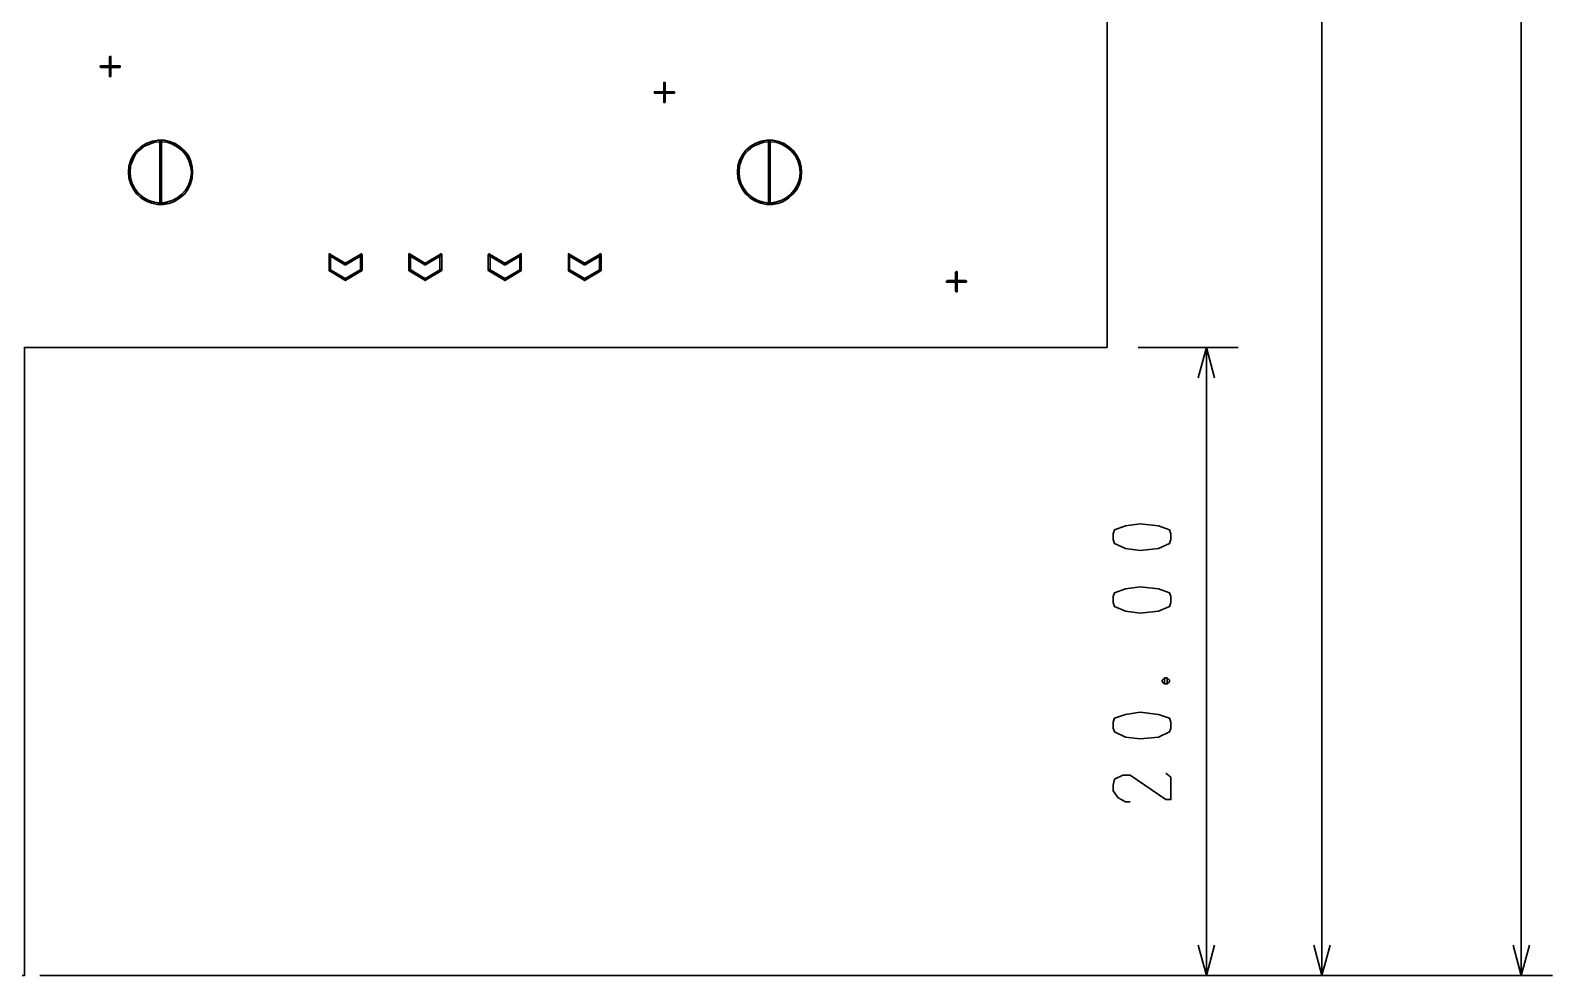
# Model space of a CAD drawing. Header units: millimetres. Extents: x 0 to 1189, y 35 to 806.
# Drawn here: x 756.8 to 845.7, y 395.9 to 451.1 of the extents above; entities that cross this region are included whole.
import ezdxf

# ---------------------------------------------------------------- set-up
doc = ezdxf.new("R2010")
doc.units = ezdxf.units.MM
doc.layers.add('Pen 1', color=7, linetype='Continuous')

msp = doc.modelspace()

# ---------------------------------------------------------------- linework, layer by layer
at = {"layer": 'Pen 1', "color": 7, "lineweight": 30}
for p, q in [((843.9, 395.9), (843.9, 617.75)), ((832.25, 395.9), (832.25, 552.475)), ((821.525, 432.575), (827.35, 432.575)), ((825.5, 395.9), (825.5, 432.575)), ((823.2, 412.925), (823.2, 413.275)), ((757.35, 395.9), (834.1, 395.9)), ((757.35, 395.9), (845.725, 395.9)), ((758.275, 395.9), (827.35, 395.9))]:
    msp.add_line(p, q, dxfattribs=at)
for points in [[(577.65, 395.9), (577.65, 432.575), (471.325, 432.575), (471.325, 617.75), (819.7, 617.75), (819.7, 432.575), (756.45, 432.575), (756.45, 395.9), (577.65, 395.9)], [(761.425, 449.525), (761.425, 449.55), (761.475, 449.575), (761.5, 449.55), (761.5, 449.525), (761.5, 448.425), (761.5, 448.4), (761.475, 448.375), (761.425, 448.4), (761.425, 448.425), (761.425, 449.525)], [(761.425, 449.525), (761.425, 449.55), (761.475, 449.575), (761.5, 449.55), (761.5, 449.525), (761.5, 448.425), (761.5, 448.4), (761.475, 448.375), (761.425, 448.4), (761.425, 448.425), (761.425, 449.525)], [(760.925, 448.925), (760.875, 448.95), (760.875, 448.975), (760.875, 449), (760.925, 449.025), (762.025, 449.025), (762.05, 449), (762.05, 448.975), (762.05, 448.95), (762.025, 448.925), (760.925, 448.925)], [(760.925, 448.925), (760.875, 448.95), (760.875, 448.975), (760.875, 449), (760.925, 449.025), (762.025, 449.025), (762.05, 449), (762.05, 448.975), (762.05, 448.95), (762.025, 448.925), (760.925, 448.925)], [(793.275, 447.425), (793.25, 447.425), (793.25, 447.45), (793.25, 447.5), (793.275, 447.5), (794.375, 447.5), (794.425, 447.5), (794.425, 447.45), (794.425, 447.425), (794.375, 447.425), (793.275, 447.425)], [(793.275, 447.425), (793.25, 447.425), (793.25, 447.45), (793.25, 447.5), (793.275, 447.5), (794.375, 447.5), (794.425, 447.5), (794.425, 447.45), (794.425, 447.425), (794.375, 447.425), (793.275, 447.425)], [(793.8, 448), (793.8, 448.05), (793.825, 448.05), (793.875, 448.05), (793.875, 448), (793.875, 446.9), (793.875, 446.875), (793.825, 446.875), (793.8, 446.875), (793.8, 446.9), (793.8, 448)], [(793.8, 448), (793.8, 448.05), (793.825, 448.05), (793.875, 448.05), (793.875, 448), (793.875, 446.9), (793.875, 446.875), (793.825, 446.875), (793.8, 446.875), (793.8, 446.9), (793.8, 448)], [(762.525, 442.8), (762.55, 443.15), (762.65, 443.475), (762.8, 443.8), (763.025, 444.075), (763.275, 444.3), (763.575, 444.475), (763.9, 444.6), (764.25, 444.675), (764.6, 444.675), (764.925, 444.6), (765.25, 444.475), (765.55, 444.275), (765.8, 444.05), (766.025, 443.775), (766.175, 443.45), (766.25, 443.125), (766.275, 442.8), (766.2, 442.8), (766.15, 443.15), (766.05, 443.475), (765.9, 443.775), (765.675, 444.05), (765.4, 444.275), (765.1, 444.45), (764.775, 444.55), (764.425, 444.575), (764.075, 444.55), (763.75, 444.45), (763.425, 444.3), (763.15, 444.075), (762.925, 443.825), (762.775, 443.5), (762.65, 443.175), (762.625, 442.825), (762.625, 442.8), (762.525, 442.8)], [(766.275, 442.8), (766.25, 442.45), (766.15, 442.125), (766, 441.8), (765.8, 441.525), (765.525, 441.3), (765.225, 441.1), (764.9, 440.975), (764.575, 440.925), (764.225, 440.925), (763.875, 441), (763.55, 441.125), (763.25, 441.3), (763, 441.55), (762.8, 441.825), (762.65, 442.15), (762.55, 442.475), (762.525, 442.825), (762.575, 443.175), (762.675, 443.5), (762.825, 443.825), (763.05, 444.1), (763.3, 444.325), (763.6, 444.5), (763.925, 444.625), (764.275, 444.675), (764.625, 444.675), (764.95, 444.6), (765.275, 444.45), (765.575, 444.275), (765.825, 444.025), (766.025, 443.75), (766.175, 443.425), (766.25, 443.1), (766.275, 442.8)], [(764.35, 444.625), (764.375, 444.675), (764.4, 444.675), (764.45, 444.675), (764.45, 444.625), (764.45, 440.975), (764.45, 440.925), (764.4, 440.925), (764.375, 440.925), (764.35, 440.975), (764.35, 444.625)], [(764.35, 444.625), (764.375, 444.675), (764.4, 444.675), (764.45, 444.675), (764.45, 444.625), (764.45, 440.975), (764.45, 440.925), (764.4, 440.925), (764.375, 440.925), (764.35, 440.975), (764.35, 444.625)], [(798.1, 442.8), (798.125, 443.15), (798.225, 443.475), (798.375, 443.8), (798.6, 444.075), (798.85, 444.3), (799.15, 444.475), (799.475, 444.6), (799.825, 444.675), (800.175, 444.675), (800.5, 444.6), (800.825, 444.475), (801.125, 444.275), (801.375, 444.05), (801.575, 443.775), (801.75, 443.45), (801.825, 443.125), (801.85, 442.8), (801.775, 442.8), (801.725, 443.15), (801.625, 443.475), (801.475, 443.775), (801.25, 444.05), (800.975, 444.275), (800.675, 444.45), (800.35, 444.55), (800, 444.575), (799.65, 444.55), (799.325, 444.45), (799, 444.3), (798.725, 444.075), (798.5, 443.825), (798.35, 443.5), (798.225, 443.175), (798.2, 442.825), (798.2, 442.8), (798.1, 442.8)], [(801.85, 442.8), (801.825, 442.45), (801.725, 442.125), (801.575, 441.8), (801.35, 441.525), (801.1, 441.3), (800.8, 441.1), (800.475, 440.975), (800.15, 440.925), (799.8, 440.925), (799.45, 441), (799.125, 441.125), (798.825, 441.3), (798.575, 441.55), (798.375, 441.825), (798.225, 442.15), (798.125, 442.475), (798.1, 442.825), (798.125, 443.175), (798.225, 443.5), (798.4, 443.825), (798.6, 444.1), (798.875, 444.325), (799.175, 444.5), (799.5, 444.625), (799.85, 444.675), (800.2, 444.675), (800.525, 444.6), (800.85, 444.45), (801.15, 444.275), (801.4, 444.025), (801.6, 443.75), (801.75, 443.425), (801.825, 443.1), (801.85, 442.8)], [(799.925, 444.625), (799.95, 444.675), (799.975, 444.675), (800, 444.675), (800.025, 444.625), (800.025, 440.975), (800, 440.925), (799.975, 440.925), (799.95, 440.925), (799.925, 440.975), (799.925, 444.625)], [(799.925, 444.625), (799.95, 444.675), (799.975, 444.675), (800, 444.675), (800.025, 444.625), (800.025, 440.975), (800, 440.925), (799.975, 440.925), (799.95, 440.925), (799.925, 440.975), (799.925, 444.625)], [(766.2, 442.8), (766.15, 443.15), (766.05, 443.475), (765.9, 443.775), (765.675, 444.05), (765.4, 444.275), (765.1, 444.45), (764.775, 444.55), (764.425, 444.575), (764.075, 444.55), (763.75, 444.45), (763.425, 444.3), (763.15, 444.075), (762.925, 443.825), (762.775, 443.5), (762.65, 443.175), (762.625, 442.825), (762.65, 442.475), (762.75, 442.15), (762.9, 441.85), (763.1, 441.575), (763.375, 441.35), (763.675, 441.175), (764, 441.05), (764.35, 441), (764.7, 441.025), (765.025, 441.125), (765.35, 441.275), (765.625, 441.5), (765.85, 441.75), (766.025, 442.05), (766.15, 442.375), (766.2, 442.725), (766.2, 442.8)], [(801.775, 442.8), (801.725, 443.15), (801.625, 443.475), (801.475, 443.775), (801.25, 444.05), (800.975, 444.275), (800.675, 444.45), (800.35, 444.55), (800, 444.575), (799.65, 444.55), (799.325, 444.45), (799, 444.3), (798.725, 444.075), (798.5, 443.825), (798.35, 443.5), (798.225, 443.175), (798.2, 442.825), (798.225, 442.475), (798.3, 442.15), (798.475, 441.85), (798.675, 441.575), (798.95, 441.35), (799.25, 441.175), (799.575, 441.05), (799.925, 441), (800.275, 441.025), (800.6, 441.125), (800.925, 441.275), (801.2, 441.5), (801.425, 441.75), (801.6, 442.05), (801.725, 442.375), (801.775, 442.725), (801.775, 442.8)], [(762.625, 442.8), (762.65, 442.45), (762.75, 442.125), (762.925, 441.8), (763.125, 441.55), (763.4, 441.325), (763.7, 441.15), (764.05, 441.05), (764.4, 441), (764.725, 441.05), (765.075, 441.15), (765.375, 441.3), (765.65, 441.525), (765.875, 441.775), (766.05, 442.075), (766.15, 442.425), (766.2, 442.75), (766.2, 442.8), (766.275, 442.8), (766.25, 442.45), (766.15, 442.125), (766, 441.8), (765.8, 441.525), (765.525, 441.3), (765.225, 441.1), (764.9, 440.975), (764.575, 440.925), (764.225, 440.925), (763.875, 441), (763.55, 441.125), (763.25, 441.3), (763, 441.55), (762.8, 441.825), (762.65, 442.15), (762.55, 442.475), (762.525, 442.8), (762.625, 442.8)], [(798.2, 442.8), (798.225, 442.45), (798.325, 442.125), (798.475, 441.8), (798.7, 441.55), (798.975, 441.325), (799.275, 441.15), (799.625, 441.05), (799.95, 441), (800.3, 441.05), (800.65, 441.15), (800.95, 441.3), (801.225, 441.525), (801.45, 441.775), (801.625, 442.075), (801.725, 442.425), (801.775, 442.75), (801.775, 442.8), (801.85, 442.8), (801.825, 442.45), (801.725, 442.125), (801.575, 441.8), (801.35, 441.525), (801.1, 441.3), (800.8, 441.1), (800.475, 440.975), (800.15, 440.925), (799.8, 440.925), (799.45, 441), (799.125, 441.125), (798.825, 441.3), (798.575, 441.55), (798.375, 441.825), (798.225, 442.15), (798.125, 442.475), (798.1, 442.8), (798.2, 442.8)], [(775.225, 437.475), (775.25, 437.45), (775.25, 437.425), (775.225, 437.4), (775.175, 437.4), (774.275, 437.95), (774.25, 437.975), (774.25, 438.025), (774.275, 438.05), (774.3, 438.025), (775.225, 437.475)], [(775.225, 437.475), (775.25, 437.45), (775.25, 437.425), (775.225, 437.4), (775.175, 437.4), (774.275, 437.95), (774.25, 437.975), (774.25, 438.025), (774.275, 438.05), (774.3, 438.025), (775.225, 437.475)], [(774.25, 438), (774.25, 438.025), (774.3, 438.05), (774.325, 438.025), (774.325, 438), (774.325, 437.075), (774.325, 437.05), (774.3, 437.025), (774.25, 437.05), (774.25, 437.075), (774.25, 438)], [(774.25, 438), (774.25, 438.025), (774.3, 438.05), (774.325, 438.025), (774.325, 438), (774.325, 437.075), (774.325, 437.05), (774.3, 437.025), (774.25, 437.05), (774.25, 437.075), (774.25, 438)], [(776.1, 438.025), (776.125, 438.05), (776.15, 438.025), (776.175, 437.975), (776.15, 437.95), (775.225, 437.4), (775.2, 437.4), (775.175, 437.425), (775.15, 437.45), (775.175, 437.475), (776.1, 438.025)], [(776.1, 438.025), (776.125, 438.05), (776.15, 438.025), (776.175, 437.975), (776.15, 437.95), (775.225, 437.4), (775.2, 437.4), (775.175, 437.425), (775.15, 437.45), (775.175, 437.475), (776.1, 438.025)], [(776.175, 437.075), (776.15, 437.05), (776.125, 437.025), (776.1, 437.05), (776.075, 437.075), (776.075, 438), (776.1, 438.025), (776.125, 438.05), (776.15, 438.025), (776.175, 438), (776.175, 437.075)], [(776.175, 437.075), (776.15, 437.05), (776.125, 437.025), (776.1, 437.05), (776.075, 437.075), (776.075, 438), (776.1, 438.025), (776.125, 438.05), (776.15, 438.025), (776.175, 438), (776.175, 437.075)], [(779.875, 437.475), (779.9, 437.45), (779.9, 437.425), (779.875, 437.4), (779.85, 437.4), (778.925, 437.95), (778.9, 437.975), (778.9, 438.025), (778.925, 438.05), (778.975, 438.025), (779.875, 437.475)], [(779.875, 437.475), (779.9, 437.45), (779.9, 437.425), (779.875, 437.4), (779.85, 437.4), (778.925, 437.95), (778.9, 437.975), (778.9, 438.025), (778.925, 438.05), (778.975, 438.025), (779.875, 437.475)], [(778.9, 438), (778.925, 438.025), (778.95, 438.05), (778.975, 438.025), (779, 438), (779, 437.075), (778.975, 437.05), (778.95, 437.025), (778.925, 437.05), (778.9, 437.075), (778.9, 438)], [(778.9, 438), (778.925, 438.025), (778.95, 438.05), (778.975, 438.025), (779, 438), (779, 437.075), (778.975, 437.05), (778.95, 437.025), (778.925, 437.05), (778.9, 437.075), (778.9, 438)], [(780.75, 438.025), (780.8, 438.05), (780.825, 438.025), (780.825, 437.975), (780.8, 437.95), (779.875, 437.4), (779.85, 437.4), (779.825, 437.425), (779.825, 437.45), (779.85, 437.475), (780.75, 438.025)], [(780.75, 438.025), (780.8, 438.05), (780.825, 438.025), (780.825, 437.975), (780.8, 437.95), (779.875, 437.4), (779.85, 437.4), (779.825, 437.425), (779.825, 437.45), (779.85, 437.475), (780.75, 438.025)], [(780.825, 437.075), (780.8, 437.05), (780.775, 437.025), (780.75, 437.05), (780.725, 437.075), (780.725, 438), (780.75, 438.025), (780.775, 438.05), (780.8, 438.025), (780.825, 438), (780.825, 437.075)], [(780.825, 437.075), (780.8, 437.05), (780.775, 437.025), (780.75, 437.05), (780.725, 437.075), (780.725, 438), (780.75, 438.025), (780.775, 438.05), (780.8, 438.025), (780.825, 438), (780.825, 437.075)], [(784.55, 437.475), (784.575, 437.45), (784.55, 437.425), (784.525, 437.4), (784.5, 437.4), (783.575, 437.95), (783.55, 437.975), (783.575, 438.025), (783.6, 438.05), (783.625, 438.025), (784.55, 437.475)], [(784.55, 437.475), (784.575, 437.45), (784.55, 437.425), (784.525, 437.4), (784.5, 437.4), (783.575, 437.95), (783.55, 437.975), (783.575, 438.025), (783.6, 438.05), (783.625, 438.025), (784.55, 437.475)], [(783.55, 438), (783.575, 438.025), (783.6, 438.05), (783.625, 438.025), (783.65, 438), (783.65, 437.075), (783.625, 437.05), (783.6, 437.025), (783.575, 437.05), (783.55, 437.075), (783.55, 438)], [(783.55, 438), (783.575, 438.025), (783.6, 438.05), (783.625, 438.025), (783.65, 438), (783.65, 437.075), (783.625, 437.05), (783.6, 437.025), (783.575, 437.05), (783.55, 437.075), (783.55, 438)], [(785.425, 438.025), (785.45, 438.05), (785.475, 438.025), (785.475, 437.975), (785.45, 437.95), (784.55, 437.4), (784.5, 437.4), (784.475, 437.425), (784.475, 437.45), (784.5, 437.475), (785.425, 438.025)], [(785.425, 438.025), (785.45, 438.05), (785.475, 438.025), (785.475, 437.975), (785.45, 437.95), (784.55, 437.4), (784.5, 437.4), (784.475, 437.425), (784.475, 437.45), (784.5, 437.475), (785.425, 438.025)], [(785.475, 437.075), (785.475, 437.05), (785.425, 437.025), (785.4, 437.05), (785.4, 437.075), (785.4, 438), (785.4, 438.025), (785.425, 438.05), (785.475, 438.025), (785.475, 438), (785.475, 437.075)], [(785.475, 437.075), (785.475, 437.05), (785.425, 437.025), (785.4, 437.05), (785.4, 437.075), (785.4, 438), (785.4, 438.025), (785.425, 438.05), (785.475, 438.025), (785.475, 438), (785.475, 437.075)], [(789.2, 437.475), (789.225, 437.45), (789.225, 437.425), (789.2, 437.4), (789.15, 437.4), (788.225, 437.95), (788.225, 437.975), (788.225, 438.025), (788.25, 438.05), (788.275, 438.025), (789.2, 437.475)], [(789.2, 437.475), (789.225, 437.45), (789.225, 437.425), (789.2, 437.4), (789.15, 437.4), (788.225, 437.95), (788.225, 437.975), (788.225, 438.025), (788.25, 438.05), (788.275, 438.025), (789.2, 437.475)], [(788.225, 438), (788.225, 438.025), (788.25, 438.05), (788.3, 438.025), (788.3, 438), (788.3, 437.075), (788.3, 437.05), (788.25, 437.025), (788.225, 437.05), (788.225, 437.075), (788.225, 438)], [(788.225, 438), (788.225, 438.025), (788.25, 438.05), (788.3, 438.025), (788.3, 438), (788.3, 437.075), (788.3, 437.05), (788.25, 437.025), (788.225, 437.05), (788.225, 437.075), (788.225, 438)], [(790.075, 438.025), (790.1, 438.05), (790.125, 438.025), (790.15, 437.975), (790.125, 437.95), (789.2, 437.4), (789.175, 437.4), (789.15, 437.425), (789.125, 437.45), (789.15, 437.475), (790.075, 438.025)], [(790.075, 438.025), (790.1, 438.05), (790.125, 438.025), (790.15, 437.975), (790.125, 437.95), (789.2, 437.4), (789.175, 437.4), (789.15, 437.425), (789.125, 437.45), (789.15, 437.475), (790.075, 438.025)], [(790.15, 437.075), (790.125, 437.05), (790.1, 437.025), (790.05, 437.05), (790.05, 437.075), (790.05, 438), (790.05, 438.025), (790.1, 438.05), (790.125, 438.025), (790.15, 438), (790.15, 437.075)], [(790.15, 437.075), (790.125, 437.05), (790.1, 437.025), (790.05, 437.05), (790.05, 437.075), (790.05, 438), (790.05, 438.025), (790.1, 438.05), (790.125, 438.025), (790.15, 438), (790.15, 437.075)], [(774.275, 437.05), (774.25, 437.075), (774.25, 437.1), (774.275, 437.125), (774.3, 437.125), (775.225, 436.575), (775.25, 436.55), (775.25, 436.5), (775.225, 436.475), (775.175, 436.5), (774.275, 437.05)], [(774.275, 437.05), (774.25, 437.075), (774.25, 437.1), (774.275, 437.125), (774.3, 437.125), (775.225, 436.575), (775.25, 436.55), (775.25, 436.5), (775.225, 436.475), (775.175, 436.5), (774.275, 437.05)], [(775.225, 436.5), (775.2, 436.475), (775.175, 436.5), (775.15, 436.55), (775.175, 436.575), (776.1, 437.125), (776.125, 437.125), (776.15, 437.1), (776.175, 437.075), (776.15, 437.05), (775.225, 436.5)], [(775.225, 436.5), (775.2, 436.475), (775.175, 436.5), (775.15, 436.55), (775.175, 436.575), (776.1, 437.125), (776.125, 437.125), (776.15, 437.1), (776.175, 437.075), (776.15, 437.05), (775.225, 436.5)], [(778.925, 437.05), (778.9, 437.075), (778.9, 437.1), (778.925, 437.125), (778.975, 437.125), (779.875, 436.575), (779.9, 436.55), (779.9, 436.5), (779.875, 436.475), (779.85, 436.5), (778.925, 437.05)], [(778.925, 437.05), (778.9, 437.075), (778.9, 437.1), (778.925, 437.125), (778.975, 437.125), (779.875, 436.575), (779.9, 436.55), (779.9, 436.5), (779.875, 436.475), (779.85, 436.5), (778.925, 437.05)], [(779.875, 436.5), (779.85, 436.475), (779.825, 436.5), (779.825, 436.55), (779.85, 436.575), (780.75, 437.125), (780.8, 437.125), (780.825, 437.1), (780.825, 437.075), (780.8, 437.05), (779.875, 436.5)], [(779.875, 436.5), (779.85, 436.475), (779.825, 436.5), (779.825, 436.55), (779.85, 436.575), (780.75, 437.125), (780.8, 437.125), (780.825, 437.1), (780.825, 437.075), (780.8, 437.05), (779.875, 436.5)], [(783.575, 437.05), (783.55, 437.075), (783.575, 437.1), (783.6, 437.125), (783.625, 437.125), (784.55, 436.575), (784.575, 436.55), (784.55, 436.5), (784.525, 436.475), (784.5, 436.5), (783.575, 437.05)], [(783.575, 437.05), (783.55, 437.075), (783.575, 437.1), (783.6, 437.125), (783.625, 437.125), (784.55, 436.575), (784.575, 436.55), (784.55, 436.5), (784.525, 436.475), (784.5, 436.5), (783.575, 437.05)], [(784.55, 436.5), (784.5, 436.475), (784.475, 436.5), (784.475, 436.55), (784.5, 436.575), (785.425, 437.125), (785.45, 437.125), (785.475, 437.1), (785.475, 437.075), (785.45, 437.05), (784.55, 436.5)], [(784.55, 436.5), (784.5, 436.475), (784.475, 436.5), (784.475, 436.55), (784.5, 436.575), (785.425, 437.125), (785.45, 437.125), (785.475, 437.1), (785.475, 437.075), (785.45, 437.05), (784.55, 436.5)], [(788.225, 437.05), (788.225, 437.075), (788.225, 437.1), (788.25, 437.125), (788.275, 437.125), (789.2, 436.575), (789.225, 436.55), (789.225, 436.5), (789.2, 436.475), (789.15, 436.5), (788.225, 437.05)], [(788.225, 437.05), (788.225, 437.075), (788.225, 437.1), (788.25, 437.125), (788.275, 437.125), (789.2, 436.575), (789.225, 436.55), (789.225, 436.5), (789.2, 436.475), (789.15, 436.5), (788.225, 437.05)], [(789.2, 436.5), (789.175, 436.475), (789.15, 436.5), (789.125, 436.55), (789.15, 436.575), (790.075, 437.125), (790.1, 437.125), (790.125, 437.1), (790.15, 437.075), (790.125, 437.05), (789.2, 436.5)], [(789.2, 436.5), (789.175, 436.475), (789.15, 436.5), (789.125, 436.55), (789.15, 436.575), (790.075, 437.125), (790.1, 437.125), (790.125, 437.1), (790.15, 437.075), (790.125, 437.05), (789.2, 436.5)], [(810.85, 436.975), (810.875, 437), (810.9, 437.025), (810.925, 437), (810.95, 436.975), (810.95, 435.875), (810.925, 435.825), (810.9, 435.825), (810.875, 435.825), (810.85, 435.875), (810.85, 436.975)], [(810.85, 436.975), (810.875, 437), (810.9, 437.025), (810.925, 437), (810.95, 436.975), (810.95, 435.875), (810.925, 435.825), (810.9, 435.825), (810.875, 435.825), (810.85, 435.875), (810.85, 436.975)], [(810.35, 436.375), (810.325, 436.375), (810.3, 436.425), (810.325, 436.45), (810.35, 436.475), (811.45, 436.475), (811.475, 436.45), (811.5, 436.425), (811.475, 436.375), (811.45, 436.375), (810.35, 436.375)], [(810.35, 436.375), (810.325, 436.375), (810.3, 436.425), (810.325, 436.45), (810.35, 436.475), (811.45, 436.475), (811.475, 436.45), (811.5, 436.425), (811.475, 436.375), (811.45, 436.375), (810.35, 436.375)], [(825.975, 430.8), (825.5, 432.575), (825.025, 430.8)], [(820.05, 421.7), (820.125, 421.925), (820.775, 422.15), (821.625, 422.275), (822.7, 422.15), (823.35, 421.925), (823.425, 421.7), (823.425, 421.35), (823.35, 421.125), (822.7, 420.825), (821.625, 420.725), (820.775, 420.825), (820.125, 421.125), (820.05, 421.35), (820.05, 421.7)], [(820.05, 418.025), (820.125, 418.25), (820.775, 418.475), (821.625, 418.6), (822.7, 418.475), (823.35, 418.25), (823.425, 418.025), (823.425, 417.675), (823.35, 417.45), (822.7, 417.175), (821.625, 417.05), (820.775, 417.175), (820.125, 417.45), (820.05, 417.675), (820.05, 418.025)], [(823.05, 412.925), (822.925, 413.05), (822.925, 413.15), (823.05, 413.275), (823.2, 413.275), (823.35, 413.15), (823.35, 413.05), (823.2, 412.925), (823.05, 412.925), (823.05, 413.275)], [(820.05, 410.7), (820.125, 410.925), (820.775, 411.15), (821.625, 411.275), (822.7, 411.15), (823.35, 410.925), (823.425, 410.7), (823.425, 410.35), (823.35, 410.125), (822.7, 409.825), (821.625, 409.725), (820.775, 409.825), (820.125, 410.125), (820.05, 410.35), (820.05, 410.7)], [(821.05, 406.05), (820.775, 406.05), (820.35, 406.275), (820.05, 406.675), (820.05, 407.025), (820.125, 407.375), (820.625, 407.6), (821.05, 407.6), (823.125, 406.175), (823.425, 406.175), (823.425, 407.475), (823.125, 407.725)], [(825.025, 397.675), (825.5, 395.9), (825.975, 397.675)], [(831.775, 397.675), (832.25, 395.9), (832.725, 397.675)], [(843.425, 397.675), (843.9, 395.9), (844.375, 397.675)]]:
    msp.add_lwpolyline(points, dxfattribs=at)

doc.saveas('drawing.dxf')
